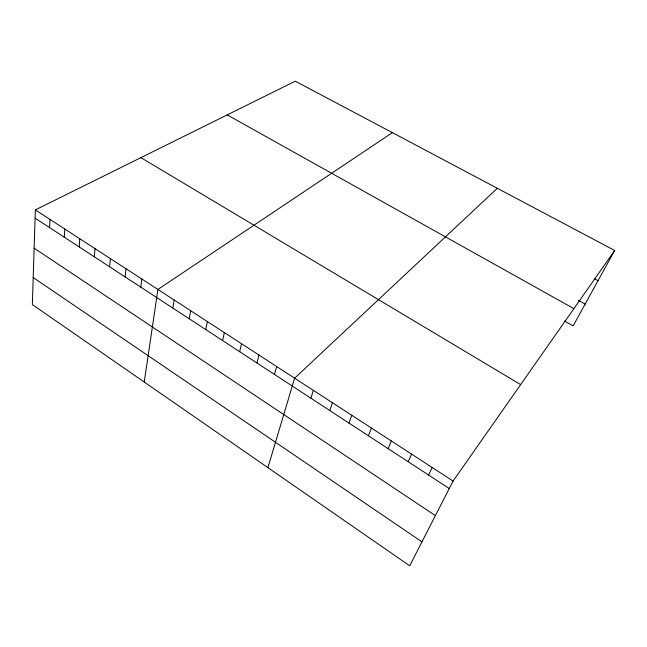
<?xml version="1.0" encoding="UTF-8"?>
<svg xmlns="http://www.w3.org/2000/svg" width="647" height="647" viewBox="0 0 647 647"><rect width="100%" height="100%" fill="white"/><g stroke="black" fill="none" stroke-linecap="round" stroke-linejoin="round"><path stroke-width="0.97" d="M35.359 209.903L32.35 304.591L409.705 565.818L453.078 481.044L614.65 250.486L295.315 81.182L35.359 209.903L453.078 481.044M49.609 227.623L49.973 219.39M64.312 237.223L64.781 229.006M79.201 246.944L79.791 238.743M94.292 256.794L94.996 248.618M109.586 266.782L110.411 258.622M125.081 276.9L126.028 268.756M140.787 287.155L141.855 279.035M144.241 382.045L157.9 289.452L392.389 132.651M172.846 308.077L174.164 300.006M189.199 318.761L190.663 310.714M205.786 329.582L207.38 321.567M222.6 340.565L224.339 332.574M239.657 351.693L241.541 343.735M256.948 362.983L258.978 355.057M274.482 374.435L276.673 366.542M267.907 467.652L294.62 378.196L497.308 188.277M310.875 398.196L313.391 390.376M329.752 410.522L332.437 402.741M348.919 423.033L351.782 415.293M368.369 435.73L371.418 428.039M388.127 448.63L391.354 440.987M408.184 461.723L411.605 454.129M428.557 475.019L432.18 467.482M614.65 250.486L573.129 325.894L564.386 320.952M594.553 278.808L598.022 280.693M578.378 300.362L585.123 304.114M227.21 114.899L573.889 308.651M140.892 157.642L520.657 384.609M35.092 218.144L449.244 488.534M34.137 248.181L435.382 515.627M33.207 277.531L421.965 541.862"/></g></svg>
